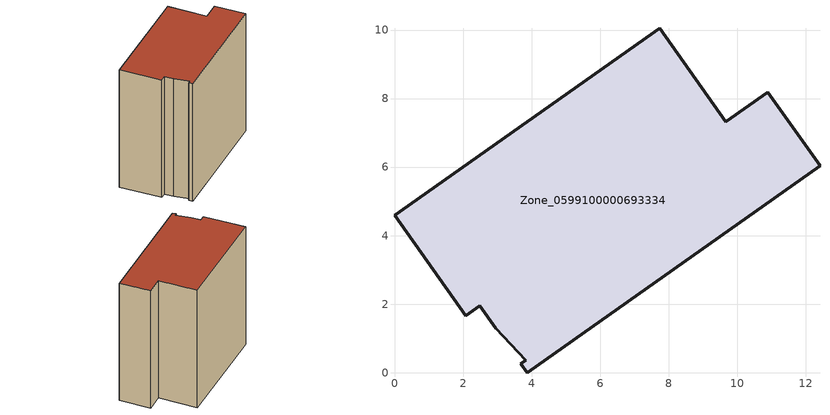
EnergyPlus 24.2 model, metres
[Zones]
Zone_0599100000693334
 floor ground (C_G): 2.95,1.3 2.49,1.95 2.08,1.66 0,4.59 7.74,10.05 9.67,7.32 10.89,8.19 12.42,6.04 3.87,0 3.68,0.27 3.83,0.36 z0
 wall outside (C_F): 7.74,10.05 0,4.59 2.08,1.66 2.49,1.95 2.95,1.3 3.83,0.36 3.68,0.27 3.87,0 12.42,6.04 10.89,8.19 9.67,7.32 7.74,10.05 z0:11.13
 roof outside (C_R): 2.49,1.95 2.95,1.3 3.83,0.36 3.68,0.27 3.87,0 12.42,6.04 10.89,8.19 9.67,7.32 7.74,10.05 0,4.59 2.08,1.66 z11.13
[BUILDING]
Pand.0599100000693334: North Axis=0; Terrain=City; Loads Convergence Tolerance Value=0.04; Temperature Convergence Tolerance Value=0.4; Solar Distribution=FullExterior; Maximum Number of Warmup Days=25; Minimum Number of Warmup Days=1
[Site:Location]
Rotterdam.The.Hague.AP_ZH_NLD Design_Conditions: Latitude=51.96; Longitude=4.45; Time Zone=1; Elevation=-4.5
[SITE:GROUNDTEMPERATURE:BUILDINGSURFACE]
18, 18, 18, 18, 18, 18, 18, 18, 18, 18, 18, 18
[MATERIAL] Thermal Absorptance=0.9; Solar Absorptance=0.7; Visible Absorptance=0.7
Name | Roughness | Thickness | Conductivity | Density | Specific Heat
G.TI.1946 | MediumSmooth | 0.15 | 1 | 540 | 1210
F.TI.1946 | Rough | 0.3 | 0.857143 | 1920 | 840
R.TI.1946 | MediumRough | 0.2 | 0.1 | 1500 | 1000
[CONSTRUCTION]
C_G: G.TI.1946
C_F: F.TI.1946
C_R: R.TI.1946
[ZONE]
Zone_0599100000693334: Type=1; Multiplier=1; Ceiling Height=Autocalculate; Volume=Autocalculate; Floor Area=autocalculate; Part of Total Floor Area=Yes
[ZONEINFILTRATION:DESIGNFLOWRATE]
Infil_Zone_0599100000693334: Zone or ZoneList or Space or SpaceList=Zone_0599100000693334; Schedule=AlwaysOn; Design Flow Rate Calculation Method=Flow/Area; Flow Rate per Floor Area=0.003; Constant Term Coefficient=1; Temperature Term Coefficient=0; Velocity Term Coefficient=0; Velocity Squared Term Coefficient=0
[HVACTEMPLATE:ZONE:IDEALLOADSAIRSYSTEM]
Zone_0599100000693334: Maximum Heating Supply Air Temperature=50; Minimum Cooling Supply Air Temperature=13; Maximum Heating Supply Air Humidity Ratio=0.0156; Minimum Cooling Supply Air Humidity Ratio=0.0077; Heating Limit=NoLimit; Cooling Limit=NoLimit; Dehumidification Control Type=ConstantSensibleHeatRatio; Cooling Sensible Heat Ratio=0.7; Dehumidification Setpoint=60; Humidification Control Type=None; Humidification Setpoint=30; Outdoor Air Method=None; Outdoor Air Flow Rate per Person=0.00944; Outdoor Air Flow Rate per Zone Floor Area=0; Outdoor Air Flow Rate per Zone=0; Demand Controlled Ventilation Type=None; Outdoor Air Economizer Type=NoEconomizer; Heat Recovery Type=None; Sensible Heat Recovery Effectiveness=0.7; Latent Heat Recovery Effectiveness=0.65
[ZONECONTROL:THERMOSTAT]
ThermostatControl_Zone_0599100000693334: Zone or ZoneList=Zone_0599100000693334; Control Type Schedule=DualSetpointControlType; Control 1=Thermostat_Zone_0599100000693334; Temperature Difference Between Cutout And Setpoint=0
[THERMOSTATSETPOINT:DUALSETPOINT]
Thermostat_Zone_0599100000693334: Heating Setpoint Temperature Schedule=HeatingSetpoint_Zone_0599100000693334; Cooling Setpoint Temperature Schedule=CoolingSetpoint_Zone_0599100000693334
[SCHEDULE:COMPACT]
HeatingSetpoint_Zone_0599100000693334: Through: 12/31, For: AllDays, Until: 24:00, 21
CoolingSetpoint_Zone_0599100000693334: Through: 12/31, For: AllDays, Until: 24:00, 24
DualSetpointControlType: Through: 12/31, For: AllDays, Until: 24:00, 4
AlwaysOn: Through: 12/31, For: AllDays, Until: 24:00, 1
